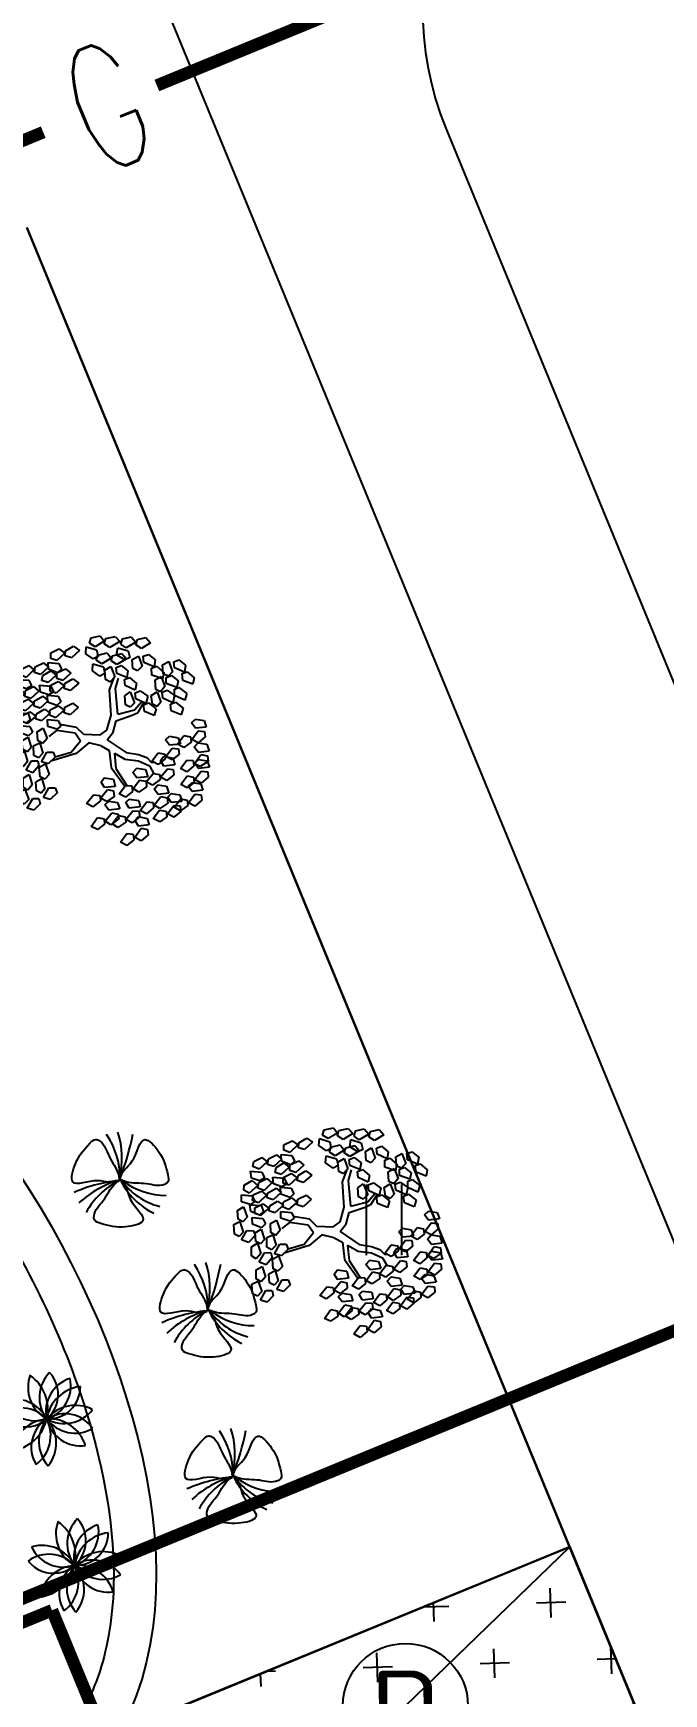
# Model space of a CAD drawing. Extents: x -809667 to 586099, y 3084146 to 3634412.
# Drawn here: x 381303.56 to 381312.46, y 3087223.33 to 3087246.76 of the extents above; entities that cross this region are included whole.
import ezdxf
from ezdxf.enums import TextEntityAlignment as Align

# ---------------------------------------------------------------- set-up
doc = ezdxf.new("R2010")
doc.units = 0
doc.header["$LTSCALE"] = 0.5
doc.layers.get('0').update_dxf_attribs({"linetype": 'CONTINUOUS'})
for name, color, linetype in [('DIM-照明', 3, 'CONTINUOUS'), ('WIRE-动力', 2, 'CONTINUOUS'), ('WIRE-照明', 1, 'CONTINUOUS'), ('乔木', 84, 'CONTINUOUS'), ('文字', 7, 'CONTINUOUS'), ('树', 3, 'CONTINUOUS')]:
    doc.layers.add(name, color=color, linetype=linetype)
doc.styles.add('_TEL_DIM', font='SIMPLEX', dxfattribs={"width": 0.8, "height": 3.5, "bigfont": 'HZTXT'})
doc.styles.add('zx', font='GBENOR', dxfattribs={"width": 1.2, "bigfont": 'GBCBIG'})

# ---------------------------------------------------------------- blocks, each defined once
blk = doc.blocks.new('gc121')
at = {"color": 0}
for p, q in [((-0.5, -1), (-0.5, 1)), ((0.5, -1), (0.5, 1))]:
    blk.add_line(p, q, dxfattribs=at)
blk = doc.blocks.new('幌伞枫')
at = {"layer": '乔木', "color": 0}
for p, q in [((-677, 937), (-604, 995)), ((-670, 878), (-677, 937)), ((-604, 995), (-531, 966)), ((-531, 966), (-604, 870)), ((-531, 995), (-450, 1054)), ((-523, 937), (-531, 995)), ((-450, 929), (-523, 937)), ((-450, 1054), (-384, 1025)), ((-384, 1025), (-450, 929)), ((-384, 870), (-303, 937)), ((-303, 937), (-237, 900)), ((-9, 966), (27, 1054)), ((20, 915), (-9, 966)), ((86, 944), (20, 915)), ((27, 1054), (101, 1061)), ((101, 1061), (86, 944)), ((123, 966), (145, 1032)), ((196, 878), (123, 966)), ((145, 1032), (203, 1025)), ((247, 937), (196, 878)), ((203, 1025), (247, 937)), ((247, 937), (284, 1025)), ((284, 885), (247, 937)), ((284, 1025), (365, 1032)), ((350, 915), (284, 885)), ((365, 1032), (350, 915)), ((380, 937), (409, 1003)), ((460, 848), (380, 937)), ((409, 1003), (468, 995)), ((424, 900), (460, 988)), ((460, 988), (534, 995)), ((468, 995), (504, 900)), ((534, 995), (519, 878)), ((556, 900), (578, 966)), ((578, 966), (636, 959)), ((636, 959), (681, 870)), ((-685, 826), (-567, 841)), ((-663, 753), (-685, 826)), ((-604, 870), (-670, 878)), ((-567, 738), (-663, 753)), ((-663, 687), (-582, 746)), ((-582, 746), (-516, 716)), ((-567, 841), (-531, 782)), ((-531, 782), (-567, 738)), ((-545, 709), (-428, 724)), ((-531, 819), (-457, 878)), ((-523, 760), (-531, 819)), ((-457, 746), (-523, 760)), ((-457, 878), (-391, 848)), ((-391, 848), (-457, 746)), ((-428, 724), (-384, 665)), ((-377, 819), (-384, 870)), ((-384, 738), (-310, 804)), ((-377, 680), (-384, 738)), ((-310, 804), (-377, 819)), ((-237, 900), (-310, 804)), ((-310, 804), (-237, 768)), ((-237, 768), (-310, 672)), ((-237, 797), (-156, 863)), ((-230, 738), (-237, 797)), ((-156, 731), (-230, 738)), ((-156, 863), (-90, 826)), ((-90, 826), (-156, 731)), ((108, 650), (145, 738)), ((137, 804), (167, 870)), ((211, 716), (137, 804)), ((145, 738), (218, 746)), ((167, 870), (225, 863)), ((218, 746), (203, 628)), ((262, 775), (211, 716)), ((225, 863), (262, 775)), ((402, 775), (424, 841)), ((475, 687), (402, 775)), ((453, 848), (424, 900)), ((424, 841), (482, 834)), ((519, 878), (453, 848)), ((504, 900), (460, 848)), ((526, 746), (475, 687)), ((482, 834), (526, 746)), ((629, 812), (556, 900)), ((570, 738), (600, 804)), ((644, 650), (570, 738)), ((600, 804), (658, 797)), ((681, 870), (629, 812)), ((651, 775), (688, 863)), ((681, 724), (651, 775)), ((658, 797), (695, 709)), ((747, 753), (681, 724)), ((688, 863), (761, 870)), ((761, 870), (747, 753)), ((783, 775), (805, 841)), ((857, 687), (783, 775)), ((805, 841), (864, 834)), ((908, 746), (857, 687)), ((864, 834), (908, 746)), ((-993, 643), (-927, 680)), ((-993, 548), (-993, 643)), ((-942, 518), (-993, 548)), ((-890, 570), (-942, 518)), ((-927, 680), (-890, 570)), ((-810, 628), (-736, 687)), ((-802, 570), (-810, 628)), ((-736, 562), (-802, 570)), ((-736, 687), (-663, 658)), ((-663, 658), (-736, 562)), ((-655, 628), (-663, 687)), ((-582, 614), (-655, 628)), ((-516, 716), (-582, 614)), ((-523, 636), (-545, 709)), ((-421, 621), (-523, 636)), ((-384, 665), (-421, 621)), ((-391, 628), (-274, 643)), ((-369, 555), (-391, 628)), ((-310, 672), (-377, 680)), ((-274, 548), (-369, 555)), ((-296, 511), (-215, 577)), ((-274, 643), (-237, 592)), ((-237, 592), (-274, 548)), ((-215, 577), (-149, 540)), ((137, 599), (108, 650)), ((203, 628), (137, 599)), ((240, 650), (262, 716)), ((313, 562), (240, 650)), ((255, 489), (284, 555)), ((262, 716), (321, 709)), ((284, 555), (336, 548)), ((306, 540), (350, 636)), ((365, 621), (313, 562)), ((321, 709), (365, 621)), ((336, 548), (380, 459)), ((350, 636), (424, 636)), ((424, 636), (409, 518)), ((446, 548), (468, 606)), ((519, 452), (446, 548)), ((468, 606), (526, 599)), ((526, 599), (570, 511)), ((695, 709), (644, 650)), ((717, 525), (754, 614)), ((754, 614), (827, 621)), ((798, 614), (827, 680)), ((871, 525), (798, 614)), ((827, 621), (813, 503)), ((827, 680), (886, 672)), ((849, 525), (871, 592)), ((871, 592), (930, 584)), ((923, 584), (871, 525)), ((886, 672), (923, 584)), ((930, 584), (974, 496)), ((-1037, 489), (-971, 525)), ((-1037, 393), (-1037, 489)), ((-986, 364), (-1037, 393)), ((-934, 408), (-986, 364)), ((-971, 525), (-934, 408)), ((-956, 320), (-898, 423)), ((-898, 423), (-824, 423)), ((-883, 349), (-817, 386)), ((-810, 364), (-883, 291)), ((-824, 423), (-810, 364)), ((-817, 518), (-699, 533)), ((-795, 445), (-817, 518)), ((-817, 386), (-780, 269)), ((-699, 430), (-795, 445)), ((-758, 313), (-685, 371)), ((-699, 533), (-663, 474)), ((-663, 474), (-699, 430)), ((-685, 371), (-619, 342)), ((-611, 371), (-531, 430)), ((-604, 313), (-611, 371)), ((-465, 401), (-538, 305)), ((-531, 430), (-465, 401)), ((-457, 342), (-332, 364)), ((-443, 452), (-369, 518)), ((-435, 393), (-443, 452)), ((-369, 386), (-435, 393)), ((-369, 518), (-296, 481)), ((-296, 481), (-369, 386)), ((-332, 364), (-296, 305)), ((-257, 346), (-327, 441)), ((-222, 377), (-311, 462)), ((-288, 452), (-296, 511)), ((-215, 445), (-288, 452)), ((-206, 307), (-222, 377)), ((-149, 540), (-215, 445)), ((328, 401), (255, 489)), ((277, 357), (336, 393)), ((291, 261), (372, 364)), ((343, 496), (306, 540)), ((380, 459), (328, 401)), ((336, 393), (344, 419)), ((409, 518), (343, 496)), ((372, 364), (468, 393)), ((460, 386), (490, 452)), ((534, 291), (460, 386)), ((490, 452), (541, 445)), ((570, 511), (519, 452)), ((541, 445), (585, 349)), ((592, 408), (629, 496)), ((629, 357), (592, 408)), ((629, 496), (710, 503)), ((695, 386), (629, 357)), ((710, 503), (695, 386)), ((747, 481), (717, 525)), ((725, 408), (754, 474)), ((798, 320), (725, 408)), ((813, 503), (747, 481)), ((754, 474), (813, 467)), ((849, 371), (798, 320)), ((813, 467), (849, 371)), ((923, 437), (849, 525)), ((864, 364), (893, 430)), ((937, 276), (864, 364)), ((893, 430), (952, 423)), ((974, 496), (923, 437)), ((952, 423), (989, 335)), ((-1125, 166), (-1059, 195)), ((-1081, 320), (-1015, 357)), ((-1081, 217), (-1081, 320)), ((-1030, 188), (-1081, 217)), ((-1059, 195), (-1022, 85)), ((-978, 239), (-1030, 188)), ((-1015, 357), (-978, 239)), ((-883, 291), (-956, 320)), ((-927, 195), (-861, 225)), ((-927, 92), (-927, 195)), ((-883, 247), (-883, 349)), ((-832, 217), (-883, 247)), ((-861, 225), (-824, 114)), ((-780, 269), (-832, 217)), ((-773, 203), (-655, 217)), ((-751, 129), (-773, 203)), ((-751, 254), (-758, 313)), ((-685, 247), (-751, 254)), ((-619, 342), (-685, 247)), ((-655, 217), (-611, 158)), ((-531, 129), (-641, 203)), ((-531, 195), (-633, 254)), ((-538, 305), (-604, 313)), ((-252, 158), (-531, 195)), ((-428, 276), (-457, 342)), ((-332, 261), (-428, 276)), ((-296, 305), (-332, 261)), ((-252, 158), (-257, 346)), ((-188, 124), (-206, 307)), ((174, 151), (225, 276)), ((225, 276), (277, 357)), ((240, 122), (291, 261)), ((365, 225), (402, 313)), ((402, 173), (365, 225)), ((402, 313), (482, 320)), ((468, 203), (402, 173)), ((482, 320), (468, 203)), ((497, 225), (526, 291)), ((570, 136), (497, 225)), ((526, 291), (585, 283)), ((585, 349), (534, 291)), ((622, 188), (570, 136)), ((585, 283), (622, 188)), ((747, 247), (769, 313)), ((820, 158), (747, 247)), ((769, 313), (827, 305)), ((871, 217), (820, 158)), ((827, 305), (871, 217)), ((879, 122), (923, 210)), ((923, 210), (996, 217)), ((989, 335), (937, 276)), ((996, 217), (981, 100)), ((1011, 122), (1040, 188)), ((1040, 188), (1099, 180)), ((1099, 180), (1143, 92)), ((-1125, 63), (-1125, 166)), ((-1074, 34), (-1125, 63)), ((-1022, 85), (-1074, 34)), ((-1044, -10), (-986, 92)), ((-986, 92), (-912, 92)), ((-898, 34), (-971, -32)), ((-876, 63), (-927, 92)), ((-912, 92), (-898, 34)), ((-824, 114), (-876, 63)), ((-846, 19), (-788, 122)), ((-773, -3), (-846, 19)), ((-788, 122), (-714, 122)), ((-699, 63), (-773, -3)), ((-648, 114), (-751, 129)), ((-714, 122), (-699, 63)), ((-611, 158), (-648, 114)), ((-259, 85), (-531, 129)), ((-112, 4), (-259, 85)), ((-76, 63), (-188, 124)), ((-76, -84), (-112, 4)), ((-9, -18), (-76, 63)), ((-9, -18), (174, 151)), ((152, 26), (240, 122)), ((152, 26), (318, 4)), ((295, -42), (527, 53)), ((318, 4), (524, 78)), ((519, 63), (541, 129)), ((592, -25), (519, 63)), ((541, 129), (600, 122)), ((644, 34), (592, -25)), ((600, 122), (644, 34)), ((673, 70), (710, 166)), ((703, 26), (673, 70)), ((769, 48), (703, 26)), ((710, 166), (783, 166)), ((783, 166), (769, 48)), ((805, 78), (827, 144)), ((879, -18), (805, 78)), ((827, 144), (886, 136)), ((915, 78), (879, 122)), ((930, 41), (879, -18)), ((886, 136), (930, 41)), ((981, 100), (915, 78)), ((1092, 34), (1011, 122)), ((1033, -40), (1055, 26)), ((1055, 26), (1114, 19)), ((1143, 92), (1092, 34)), ((1114, 19), (1158, -69)), ((-1081, -142), (-1022, -91)), ((-1052, -238), (-1081, -142)), ((-971, -32), (-1044, -10)), ((-1022, -91), (-964, -194)), ((-736, -231), (-677, -179)), ((-677, -179), (-619, -289)), ((-76, -84), (-120, -253)), ((42, -98), (-20, -221)), ((-9, -18), (-9, -18)), ((-9, -18), (-9, -18)), ((-9, -18), (-9, -18)), ((-9, -18), (-9, -18)), ((-9, -18), (-9, -18)), ((-9, -18), (-9, -18)), ((-9, -18), (-9, -18)), ((-9, -18), (-9, -18)), ((-9, -18), (-9, -18)), ((-9, -18), (-9, -18)), ((-9, -18), (-9, -18)), ((-9, -18), (-9, -18)), ((-9, -18), (-9, -18)), ((-9, -18), (-9, -18)), ((-9, -18), (-9, -18)), ((-9, -18), (-9, -18)), ((-9, -18), (-9, -18)), ((-9, -18), (-9, -18)), ((-9, -18), (-9, -18)), ((-9, -18), (-9, -18)), ((-9, -18), (-9, -18)), ((-9, -18), (-9, -18)), ((-9, -18), (-9, -18)), ((-9, -18), (-9, -18)), ((-9, -18), (-9, -18)), ((-9, -18), (-9, -18)), ((-9, -18), (-9, -18)), ((-9, -18), (-9, -18)), ((-9, -18), (-9, -18)), ((-9, -18), (-9, -18)), ((-9, -18), (-9, -18)), ((-9, -18), (-9, -18)), ((-9, -18), (-9, -18)), ((-9, -18), (-9, -18)), ((-9, -18), (-9, -18)), ((-9, -18), (-9, -18)), ((-9, -18), (-9, -18)), ((-9, -18), (-9, -18)), ((-9, -18), (-9, -18)), ((-9, -18), (-9, -18)), ((42, -98), (109, -22)), ((109, -22), (295, -42)), ((387, -142), (424, -47)), ((424, -187), (387, -142)), ((424, -47), (504, -47)), ((490, -165), (424, -187)), ((504, -47), (490, -165)), ((519, -135), (548, -76)), ((592, -231), (519, -135)), ((548, -76), (607, -84)), ((644, -172), (592, -231)), ((607, -84), (644, -172)), ((644, -150), (681, -62)), ((673, -201), (644, -150)), ((739, -172), (673, -201)), ((681, -62), (754, -54)), ((754, -54), (739, -172)), ((776, -150), (805, -84)), ((849, -238), (776, -150)), ((805, -84), (857, -91)), ((820, -84), (849, -18)), ((893, -172), (820, -84)), ((849, -18), (908, -25)), ((857, -91), (901, -187)), ((945, -120), (893, -172)), ((908, -25), (945, -120)), ((1106, -128), (1033, -40)), ((1158, -69), (1106, -128)), ((-1089, -304), (-1030, -253)), ((-1067, -399), (-1089, -304)), ((-1000, -253), (-1052, -238)), ((-1030, -253), (-971, -355)), ((-971, -355), (-1008, -414)), ((-964, -194), (-1000, -253)), ((-971, -451), (-934, -341)), ((-934, -341), (-868, -326)), ((-868, -326), (-839, -377)), ((-861, -282), (-802, -238)), ((-839, -385), (-861, -282)), ((-802, -238), (-744, -341)), ((-744, -341), (-780, -399)), ((-744, -392), (-685, -341)), ((-707, -326), (-736, -231)), ((-655, -348), (-707, -326)), ((-685, -341), (-626, -443)), ((-619, -289), (-655, -348)), ((-479, -289), (-421, -245)), ((-457, -385), (-479, -289)), ((-421, -245), (-362, -348)), ((-362, -348), (-399, -407)), ((-215, -311), (-285, -477)), ((-156, -341), (-230, -532)), ((-120, -253), (-215, -311)), ((-61, -304), (-156, -341)), ((-61, -304), (38, -431)), ((-20, -221), (62, -380)), ((541, -297), (563, -231)), ((614, -392), (541, -297)), ((563, -231), (622, -238)), ((666, -333), (614, -392)), ((622, -238), (666, -333)), ((791, -311), (820, -245)), ((871, -399), (791, -311)), ((820, -245), (879, -253)), ((901, -187), (849, -238)), ((915, -341), (871, -399)), ((879, -253), (915, -341)), ((-1008, -414), (-1067, -399)), ((-978, -502), (-920, -458)), ((-956, -598), (-978, -502)), ((-898, -465), (-971, -451)), ((-920, -458), (-861, -561)), ((-839, -377), (-898, -465)), ((-876, -443), (-817, -399)), ((-846, -539), (-876, -443)), ((-795, -561), (-846, -539)), ((-780, -399), (-839, -385)), ((-817, -399), (-758, -502)), ((-758, -502), (-795, -561)), ((-751, -598), (-714, -480)), ((-722, -487), (-744, -392)), ((-663, -502), (-722, -487)), ((-714, -480), (-648, -465)), ((-626, -524), (-677, -605)), ((-626, -443), (-663, -502)), ((-648, -465), (-626, -524)), ((-626, -539), (-589, -429)), ((-553, -554), (-626, -539)), ((-589, -429), (-523, -414)), ((-494, -465), (-553, -554)), ((-523, -414), (-494, -465)), ((-487, -451), (-428, -399)), ((-465, -546), (-487, -451)), ((-399, -407), (-457, -385)), ((-428, -399), (-369, -510)), ((-369, -510), (-413, -568)), ((-369, -598), (-332, -487)), ((-332, -487), (-266, -473)), ((-244, -524), (-296, -612)), ((-266, -473), (-244, -524)), ((-230, -532), (-186, -627)), ((38, -431), (49, -612)), ((62, -380), (79, -664)), ((-986, -664), (-927, -620)), ((-964, -759), (-986, -664)), ((-898, -620), (-956, -598)), ((-927, -620), (-868, -722)), ((-861, -561), (-898, -620)), ((-868, -818), (-832, -700)), ((-832, -700), (-766, -686)), ((-766, -686), (-744, -744)), ((-677, -605), (-751, -598)), ((-751, -664), (-692, -620)), ((-729, -759), (-751, -664)), ((-692, -620), (-633, -722)), ((-633, -752), (-575, -708)), ((-626, -590), (-567, -546)), ((-597, -693), (-626, -590)), ((-545, -708), (-597, -693)), ((-575, -708), (-516, -810)), ((-567, -546), (-509, -649)), ((-509, -649), (-545, -708)), ((-494, -766), (-435, -715)), ((-487, -605), (-428, -554)), ((-457, -700), (-487, -605)), ((-413, -568), (-465, -546)), ((-406, -722), (-457, -700)), ((-435, -715), (-377, -818)), ((-428, -554), (-369, -664)), ((-369, -664), (-406, -722)), ((-296, -612), (-369, -598)), ((-288, -664), (-171, -649)), ((-266, -737), (-288, -664)), ((-171, -649), (-127, -708)), ((-127, -708), (-171, -752)), ((-24, -686), (-9, -620)), ((64, -766), (-24, -686)), ((-9, -620), (49, -612)), ((49, -612), (101, -700)), ((101, -700), (64, -766)), ((93, -730), (218, -715)), ((218, -715), (255, -774)), ((358, -752), (372, -686)), ((372, -686), (431, -678)), ((431, -678), (482, -766)), ((-912, -781), (-964, -759)), ((-868, -722), (-912, -781)), ((-795, -825), (-868, -818)), ((-744, -744), (-795, -825)), ((-766, -825), (-699, -774)), ((-736, -921), (-766, -825)), ((-670, -781), (-729, -759)), ((-699, -774), (-641, -884)), ((-641, -884), (-685, -935)), ((-633, -722), (-670, -781)), ((-641, -972), (-604, -862)), ((-611, -847), (-633, -752)), ((-553, -869), (-611, -847)), ((-604, -862), (-538, -847)), ((-516, -899), (-567, -987)), ((-516, -810), (-553, -869)), ((-538, -847), (-516, -899)), ((-516, -906), (-479, -788)), ((-472, -862), (-494, -766)), ((-479, -788), (-413, -781)), ((-413, -877), (-472, -862)), ((-384, -832), (-443, -913)), ((-413, -781), (-384, -832)), ((-377, -818), (-413, -877)), ((-377, -913), (-340, -803)), ((-340, -803), (-274, -788)), ((-244, -840), (-303, -928)), ((-274, -788), (-244, -840)), ((-171, -752), (-266, -737)), ((-230, -847), (-112, -840)), ((-208, -921), (-230, -847)), ((-142, -737), (-24, -730)), ((-127, -810), (-142, -737)), ((-24, -832), (-127, -810)), ((-112, -840), (-76, -891)), ((-76, -891), (-112, -935)), ((-24, -730), (13, -788)), ((13, -788), (-24, -832)), ((27, -869), (42, -803)), ((115, -950), (27, -869)), ((42, -803), (101, -803)), ((115, -803), (93, -730)), ((101, -803), (159, -884)), ((218, -818), (115, -803)), ((159, -884), (115, -950)), ((255, -774), (218, -818)), ((240, -803), (358, -796)), ((262, -877), (240, -803)), ((358, -891), (262, -877)), ((446, -832), (358, -752)), ((358, -796), (394, -847)), ((394, -847), (358, -891)), ((431, -950), (446, -884)), ((482, -766), (446, -832)), ((446, -884), (504, -884)), ((504, -884), (556, -965)), ((-685, -935), (-736, -921)), ((-567, -987), (-641, -972)), ((-443, -913), (-516, -906)), ((-509, -979), (-391, -965)), ((-487, -1053), (-509, -979)), ((-391, -1067), (-487, -1053)), ((-391, -965), (-354, -1023)), ((-354, -1023), (-391, -1067)), ((-303, -928), (-377, -913)), ((-362, -1053), (-244, -1045)), ((-347, -1126), (-362, -1053)), ((-252, -1001), (-230, -935)), ((-164, -1082), (-252, -1001)), ((-244, -1045), (-208, -1097)), ((-230, -935), (-178, -928)), ((-112, -935), (-208, -921)), ((-178, -928), (-120, -1016)), ((-120, -1016), (-164, -1082)), ((-90, -921), (27, -913)), ((-68, -994), (-90, -921)), ((27, -1016), (-68, -994)), ((27, -913), (71, -972)), ((71, -972), (27, -1016)), ((167, -928), (284, -921)), ((189, -1001), (167, -928)), ((284, -1023), (189, -1001)), ((284, -921), (328, -979)), ((328, -979), (284, -1023)), ((313, -1009), (431, -994)), ((328, -1082), (313, -1009)), ((519, -1031), (431, -950)), ((431, -994), (468, -1053)), ((468, -1053), (431, -1097)), ((556, -965), (519, -1031)), ((-244, -1141), (-347, -1126)), ((-208, -1097), (-244, -1141)), ((431, -1097), (328, -1082))]:
    blk.add_line(p, q, dxfattribs=at)
blk = doc.blocks.new('A$C46A015EA')
at = {"layer": '树', "color": 0, "linetype": 'Continuous'}
for centre, radius, start, end in [((1.328, 4.096), 1.969, 227.56436, 31.33046), ((0.798, 3.475), 1.995, 251.81629, 53.749), ((2.09, 4.411), 1.899, 199.3601, 10.49099), ((3.771, 4.188), 2.005, 153.43956, 313.58607), ((4.101, 3.626), 1.85, 126.16905, 303.0486), ((4.644, 2.796), 2.077, 109.31842, 262.8778), ((0.762, 1.899), 1.939, 297.02452, 103.84892), ((0.796, 2.582), 1.783, 359.79096, 92.47149), ((2.814, 4.682), 2.119, 188.63986, 263.62259), ((1.257, 1.36), 1.796, 310.77885, 134.4149), ((3.546, 0.815), 2.009, 38.87776, 198.68157), ((3.957, 1.204), 1.944, 51.98023, 218.25708), ((2.13, 0.326), 2.294, 10.26666, 147.15184)]:
    blk.add_arc(centre, radius, start, end, dxfattribs=at)
blk = doc.blocks.new('白玉兰')
at = {"color": 0}
for centre, radius, start, end in [((-1261, 1665), 2054, 309.3934, 347.1655), ((-4729, -6984), 8429, 56.1879, 65.279), ((-713, 1844), 1941, 291.8214, 332.6346), ((-478, 2077), 2115, 283.2993, 320.8528), ((-559, -2135), 2214, 76.7033, 111.4018), ((-1148, -2037), 2310, 61.625, 95.1491), ((4371, -556), 4392, 172.1708, 190.6677), ((2827, 107), 2821, 182.2544, 209.8868), ((2146, 475), 2185, 193.3063, 228.4107)]:
    blk.add_arc(centre, radius, start, end, dxfattribs=at)
for points in [[(-33, 16), (-233, 73), (-342, 562), (-1254, 922), (-425, 1375), (-33, 1392), (376, 1386), (477, 1091), (236, 716), (185, 277), (29, 67), (-7, 18)], [(36, -22), (99, -220), (-250, -580), (-51, -1540), (-885, -1095), (-1114, -777), (-1334, -432), (-1142, -186), (-697, -181), (-301, 17), (-41, 2), (21, -1)], [(8, 31), (155, 177), (635, 34), (1395, 653), (1385, -291), (1209, -641), (1004, -995), (697, -939), (487, -546), (129, -287), (22, -49), (-3, 7)]]:
    blk.add_open_spline(points, degree=3, knots=[0, 0, 0, 0, 621.989778, 1340.944545, 1869.007736, 2592.427455, 2798.699245, 2915.827596, 3435.261502, 4029.77129, 4212.300518, 4212.300518, 4212.300518, 4212.300518], dxfattribs=at)
blk = doc.blocks.new('123123')
at = {"layer": '文字'}
h = blk.add_hatch(dxfattribs=at)
h.set_pattern_fill('CROSS', color=8, scale=0.52003, angle=92.0633)
h.set_pattern_definition([(92.063, (382029.4537, 3087273.42205), (-0.854734, 0.79529), [0.41277, -1.23832]), (182.063, (382029.6525, 3087273.6357), (-0.79529, -0.854734), [0.41277, -1.23832])])
h.paths.add_polyline_path([(382023.604, 3087273.211), (382029.156, 3087275.49), (382028.244, 3087277.702), (382022.695, 3087275.424)])
at = {"layer": '文字', "color": 8}
blk.add_line((382026.504, 3087297.7), (382029.982, 3087289.241), dxfattribs=at)
at = {"layer": '文字', "color": 8, "flags": 128}
for points in [[(382020.783, 3087303.723), (382044.609, 3087245.788)], [(382020.583, 3087296.322), (382036.305, 3087258.092)], [(382020.674, 3087296.1), (382024.773, 3087286.133)]]:
    blk.add_lwpolyline(points, dxfattribs=at)
blk.add_lwpolyline([(382020.266, 3087296.954, 0.393528), (382016.433, 3087298.38), (381998.878, 3087291.078, 0.428399), (381997.318, 3087287.025), (382017.941, 3087243.448, 0.467402), (382031.307, 3087239.974), (382035.123, 3087242.7, 0.348347), (382038.216, 3087253.447), (382020.583, 3087296.322)], format="xyb", dxfattribs=at)
at = {"layer": '文字', "color": 8}
blk.add_lwpolyline([(382023.604, 3087273.211), (382029.156, 3087275.49), (382028.244, 3087277.702), (382022.695, 3087275.424)], close=True, dxfattribs=at)
at = {"layer": '文字', "color": 8, "flags": 128}
blk.add_lwpolyline([(382029.157, 3087275.482), (382023.608, 3087273.2), (382022.695, 3087275.419), (382028.244, 3087277.701)], close=True, dxfattribs=at)
at = {"layer": '文字', "color": 8}
blk.add_lwpolyline([(382023.604, 3087273.211), (382028.245, 3087277.702)], dxfattribs=at)
blk.add_circle((382025.925, 3087275.457), 0.882, dxfattribs=at)
blk.add_arc((382030.666, 3087299.412), 4.5, 112.5611, 202.3547, dxfattribs=at)
for points, knots in [([(382019.624, 3087284.102), (382019.862, 3087283.821), (382021.897, 3087281.188), (382023.263, 3087276.777), (382021.54, 3087274.573), (382021.297, 3087274.006)], [7.254852, 7.254852, 7.254852, 7.254852, 8.300034, 16.526304, 17.285813, 17.285813, 17.285813, 17.285813]), ([(382019.031, 3087283.87), (382019.37, 3087283.484), (382019.691, 3087283.067), (382020.588, 3087281.705), (382021.098, 3087280.654), (382021.686, 3087278.759), (382021.826, 3087277.914), (382021.801, 3087276.911), (382021.778, 3087276.673), (382021.701, 3087276.247), (382021.652, 3087276.057), (382021.552, 3087275.77), (382021.509, 3087275.667), (382021.417, 3087275.474), (382021.368, 3087275.382), (382021.286, 3087275.25), (382021.255, 3087275.203), (382021.176, 3087275.081), (382021.13, 3087275.007), (382020.984, 3087274.756), (382020.875, 3087274.543), (382020.746, 3087274.243)], [7.049187, 7.049187, 7.049187, 7.049187, 8.593283, 8.593283, 11.652469, 11.652469, 14.135035, 14.135035, 14.94719, 14.94719, 15.665817, 15.665817, 16.092298, 16.092298, 16.49786, 16.49786, 16.70257, 16.70257, 16.90728, 16.90728, 17.285813, 17.285813, 17.285813, 17.285813])]:
    blk.add_open_spline(points, degree=3, knots=knots, dxfattribs=at)
for name, p, xscale, yscale, zscale, rotation in [('幌伞枫', (382019.062, 3087295.879), 0.001300000000000001, 0.001300000000000001, 0.001300000000000001, 283.1089006423777), ('幌伞枫', (382021.742, 3087289.087), 0.001300000000000001, 0.001300000000000001, 0.001300000000000001, 283.1089006423777), ('幌伞枫', (382025.031, 3087282.144), 0.001300000000000001, 0.001300000000000001, 0.001300000000000001, 283.1089006423777), ('白玉兰', (382021.894, 3087282.881), 0.000488079804927111, 0.000488079804927111, 0.04880798235096967, 283.1089006423777), ('白玉兰', (382023.135, 3087281.043), 0.000488079804927111, 0.000488079804927111, 0.04880798235096967, 283.1089006423777), ('A$C46A015EA', (382020.229, 3087280.188), 0.2560000000000001, 0.2560000000000001, 0.2560000000000001, 268.002463306846), ('白玉兰', (382023.488, 3087278.697), 0.000488079804927111, 0.000488079804927111, 0.04880798235096967, 283.1089006423777), ('A$C46A015EA', (382020.622, 3087278.123), 0.2560000000000001, 0.2560000000000001, 0.2560000000000001, 268.002463306846)]:
    blk.add_blockref(name, p, dxfattribs=dict(at, xscale=xscale, yscale=yscale, zscale=zscale, rotation=rotation))
at = {"layer": '文字', "color": 8, "xscale": 0.5, "yscale": 0.5}
blk.add_blockref('gc121', (382025.624, 3087282.318, 0.717), dxfattribs=at)
at = {"layer": '文字', "color": 8, "style": 'zx', "width": 1.697422}
blk.add_text('D', height=0.998, rotation=0.2366, dxfattribs=at).set_placement((382025.428, 3087274.956), (382026.426, 3087274.96), align=Align.FIT)

msp = doc.modelspace()

# ---------------------------------------------------------------- linework, layer by layer
at = {"layer": 'WIRE-动力', "linetype": 'Continuous', "const_width": 0.175}
for points in [[(381299.688, 3087223.139), (381322.448, 3087232.499), (381332.343, 3087208.438)], [(381303.829, 3087224.507), (381299.821, 3087222.858)], [(381314.144, 3087199.425), (381303.829, 3087224.507)]]:
    msp.add_lwpolyline(points, dxfattribs=at)
at = {"layer": 'WIRE-照明', "linetype": 'Continuous', "const_width": 0.175}
for points in [[(381305.308, 3087246.026), (381328.374, 3087255.512)], [(381281.071, 3087236.059), (381303.705, 3087245.367)]]:
    msp.add_lwpolyline(points, dxfattribs=at)

# ---------------------------------------------------------------- block references
at = {"layer": '文字'}
msp.add_blockref('123123', (-717.11, -52.3), dxfattribs=at)

# ---------------------------------------------------------------- texts
at = {"layer": 'DIM-照明', "linetype": 'Continuous', "style": '_TEL_DIM', "width": 0.64}
msp.add_text('G', height=1.75, rotation=22.3554, dxfattribs=at).set_placement((381304.469, 3087244.735))

doc.saveas('drawing.dxf')
